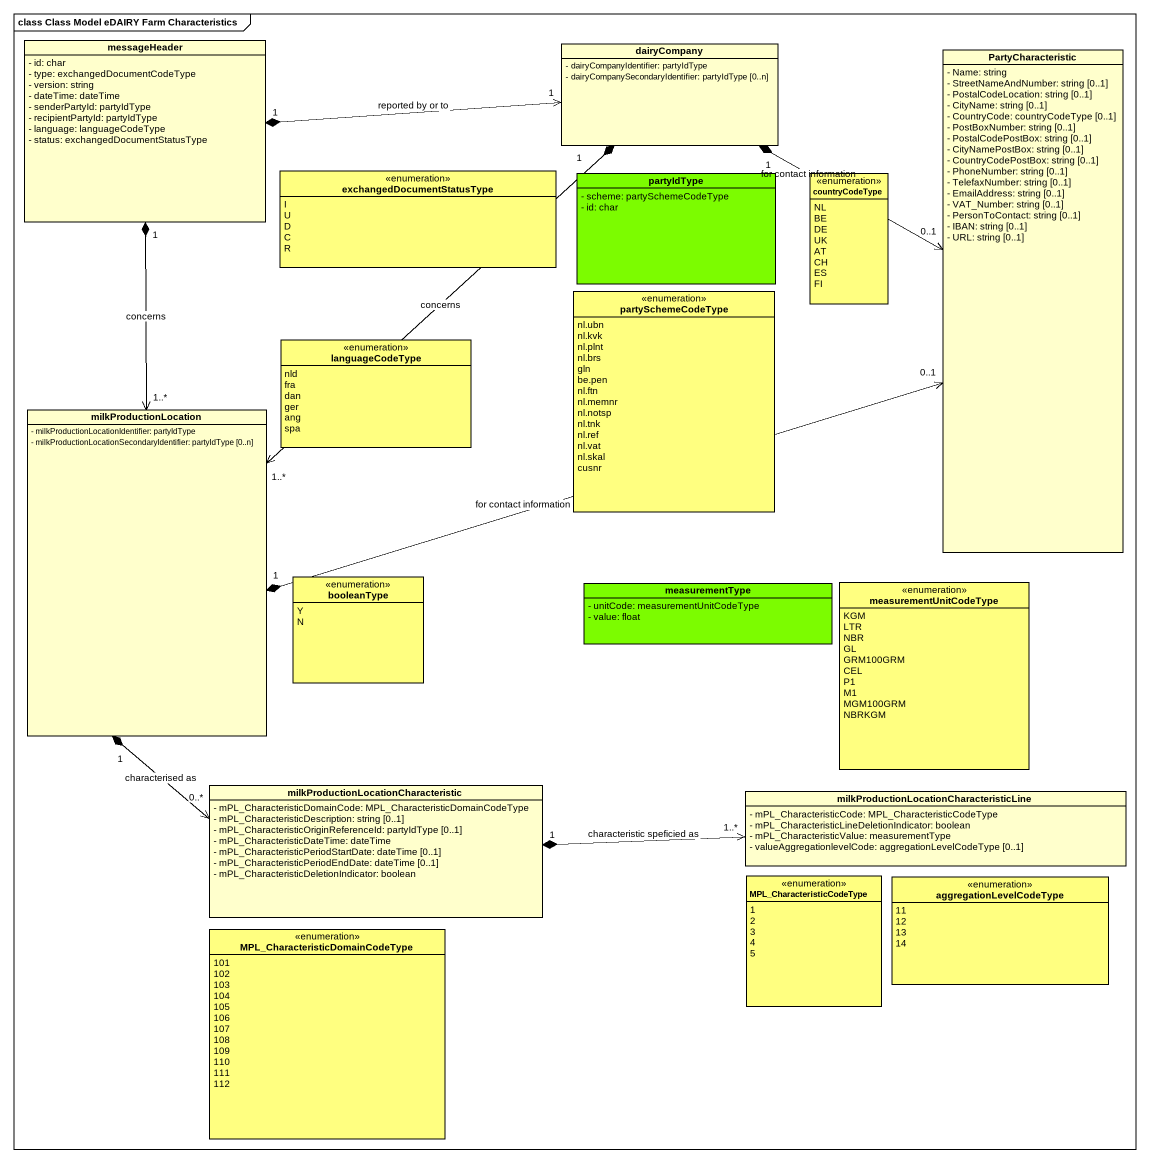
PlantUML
@startuml
mainframe class Class Model eDAIRY Farm Characteristics
hide circle
hide empty members
skinparam classAttributeIconSize 0
class messageHeader {
  - id: char
  - type: exchangedDocumentCodeType
  - version: string
  - dateTime: dateTime
  - senderPartyId: partyIdType
  - recipientPartyId: partyIdType
  - language: languageCodeType
  - status: exchangedDocumentStatusType
}
class dairyCompany {
  - dairyCompanyIdentifier: partyIdType
  - dairyCompanySecondaryIdentifier: partyIdType [0..n]
}
class PartyCharacteristic {
  - Name: string
  - StreetNameAndNumber: string [0..1]
  - PostalCodeLocation: string [0..1]
  - CityName: string [0..1]
  - CountryCode: countryCodeType [0..1]
  - PostBoxNumber: string [0..1]
  - PostalCodePostBox: string [0..1]
  - CityNamePostBox: string [0..1]
  - CountryCodePostBox: string [0..1]
  - PhoneNumber: string [0..1]
  - TelefaxNumber: string [0..1]
  - EmailAddress: string [0..1]
  - VAT_Number: string [0..1]
  - PersonToContact: string [0..1]
  - IBAN: string [0..1]
  - URL: string [0..1]
}
enum exchangedDocumentStatusType #FFFF80 {
  I
  U
  D
  C
  R
}
class partyIdType #7CFC00 {
  - scheme: partySchemeCodeType
  - id: char
}
enum countryCodeType #FFFF80 {
  NL
  BE
  DE
  UK
  AT
  CH
  ES
  FI
}
enum partySchemeCodeType #FFFF80 {
  nl.ubn
  nl.kvk
  nl.plnt
  nl.brs
  gln
  be.pen
  nl.ftn
  nl.memnr
  nl.notsp
  nl.tnk
  nl.ref
  nl.vat
  nl.skal
  cusnr
}
enum languageCodeType #FFFF80 {
  nld
  fra
  dan
  ger
  ang
  spa
}
class milkProductionLocation {
  - milkProductionLocationIdentifier: partyIdType
  - milkProductionLocationSecondaryIdentifier: partyIdType [0..n]
}
enum booleanType #FFFF80 {
  Y
  N
}
class measurementType #7CFC00 {
  - unitCode: measurementUnitCodeType
  - value: float
}
enum measurementUnitCodeType #FFFF80 {
  KGM
  LTR
  NBR
  GL
  GRM100GRM
  CEL
  P1
  M1
  MGM100GRM
  NBRKGM
}
class "milkProductionLocationCharacteristic" as milkProductionLocationCharac {
  - mPL_CharacteristicDomainCode: MPL_CharacteristicDomainCodeType
  - mPL_CharacteristicDescription: string [0..1]
  - mPL_CharacteristicOriginReferenceId: partyIdType [0..1]
  - mPL_CharacteristicDateTime: dateTime
  - mPL_CharacteristicPeriodStartDate: dateTime [0..1]
  - mPL_CharacteristicPeriodEndDate: dateTime [0..1]
  - mPL_CharacteristicDeletionIndicator: boolean
}
class "milkProductionLocationCharacteristicLine" as milkProductionLocationCharac_2 {
  - mPL_CharacteristicCode: MPL_CharacteristicCodeType
  - mPL_CharacteristicLineDeletionIndicator: boolean
  - mPL_CharacteristicValue: measurementType
  - valueAggregationlevelCode: aggregationLevelCodeType [0..1]
}
enum MPL_CharacteristicCodeType #FFFF80 {
  1
  2
  3
  4
  5
}
enum aggregationLevelCodeType #FFFF80 {
  11
  12
  13
  14
}
enum "MPL_CharacteristicDomainCodeType" as MPL_CharacteristicDomainCode #FFFF80 {
  101
  102
  103
  104
  105
  106
  107
  108
  109
  110
  111
  112
}
messageHeader "1" *-right-> "1" dairyCompany : reported by or to
messageHeader "1" *--> "1..*" milkProductionLocation : concerns
dairyCompany "1" *-right-> "0..1" PartyCharacteristic : for contact information
dairyCompany "1" *--> "1..*" milkProductionLocation : concerns
milkProductionLocation "1" *-right-> "0..1" PartyCharacteristic : for contact information
milkProductionLocation "1" *--> "0..*" milkProductionLocationCharac : characterised as
milkProductionLocationCharac "1" *-right-> "1..*" milkProductionLocationCharac_2 : characteristic speficied as
@enduml
